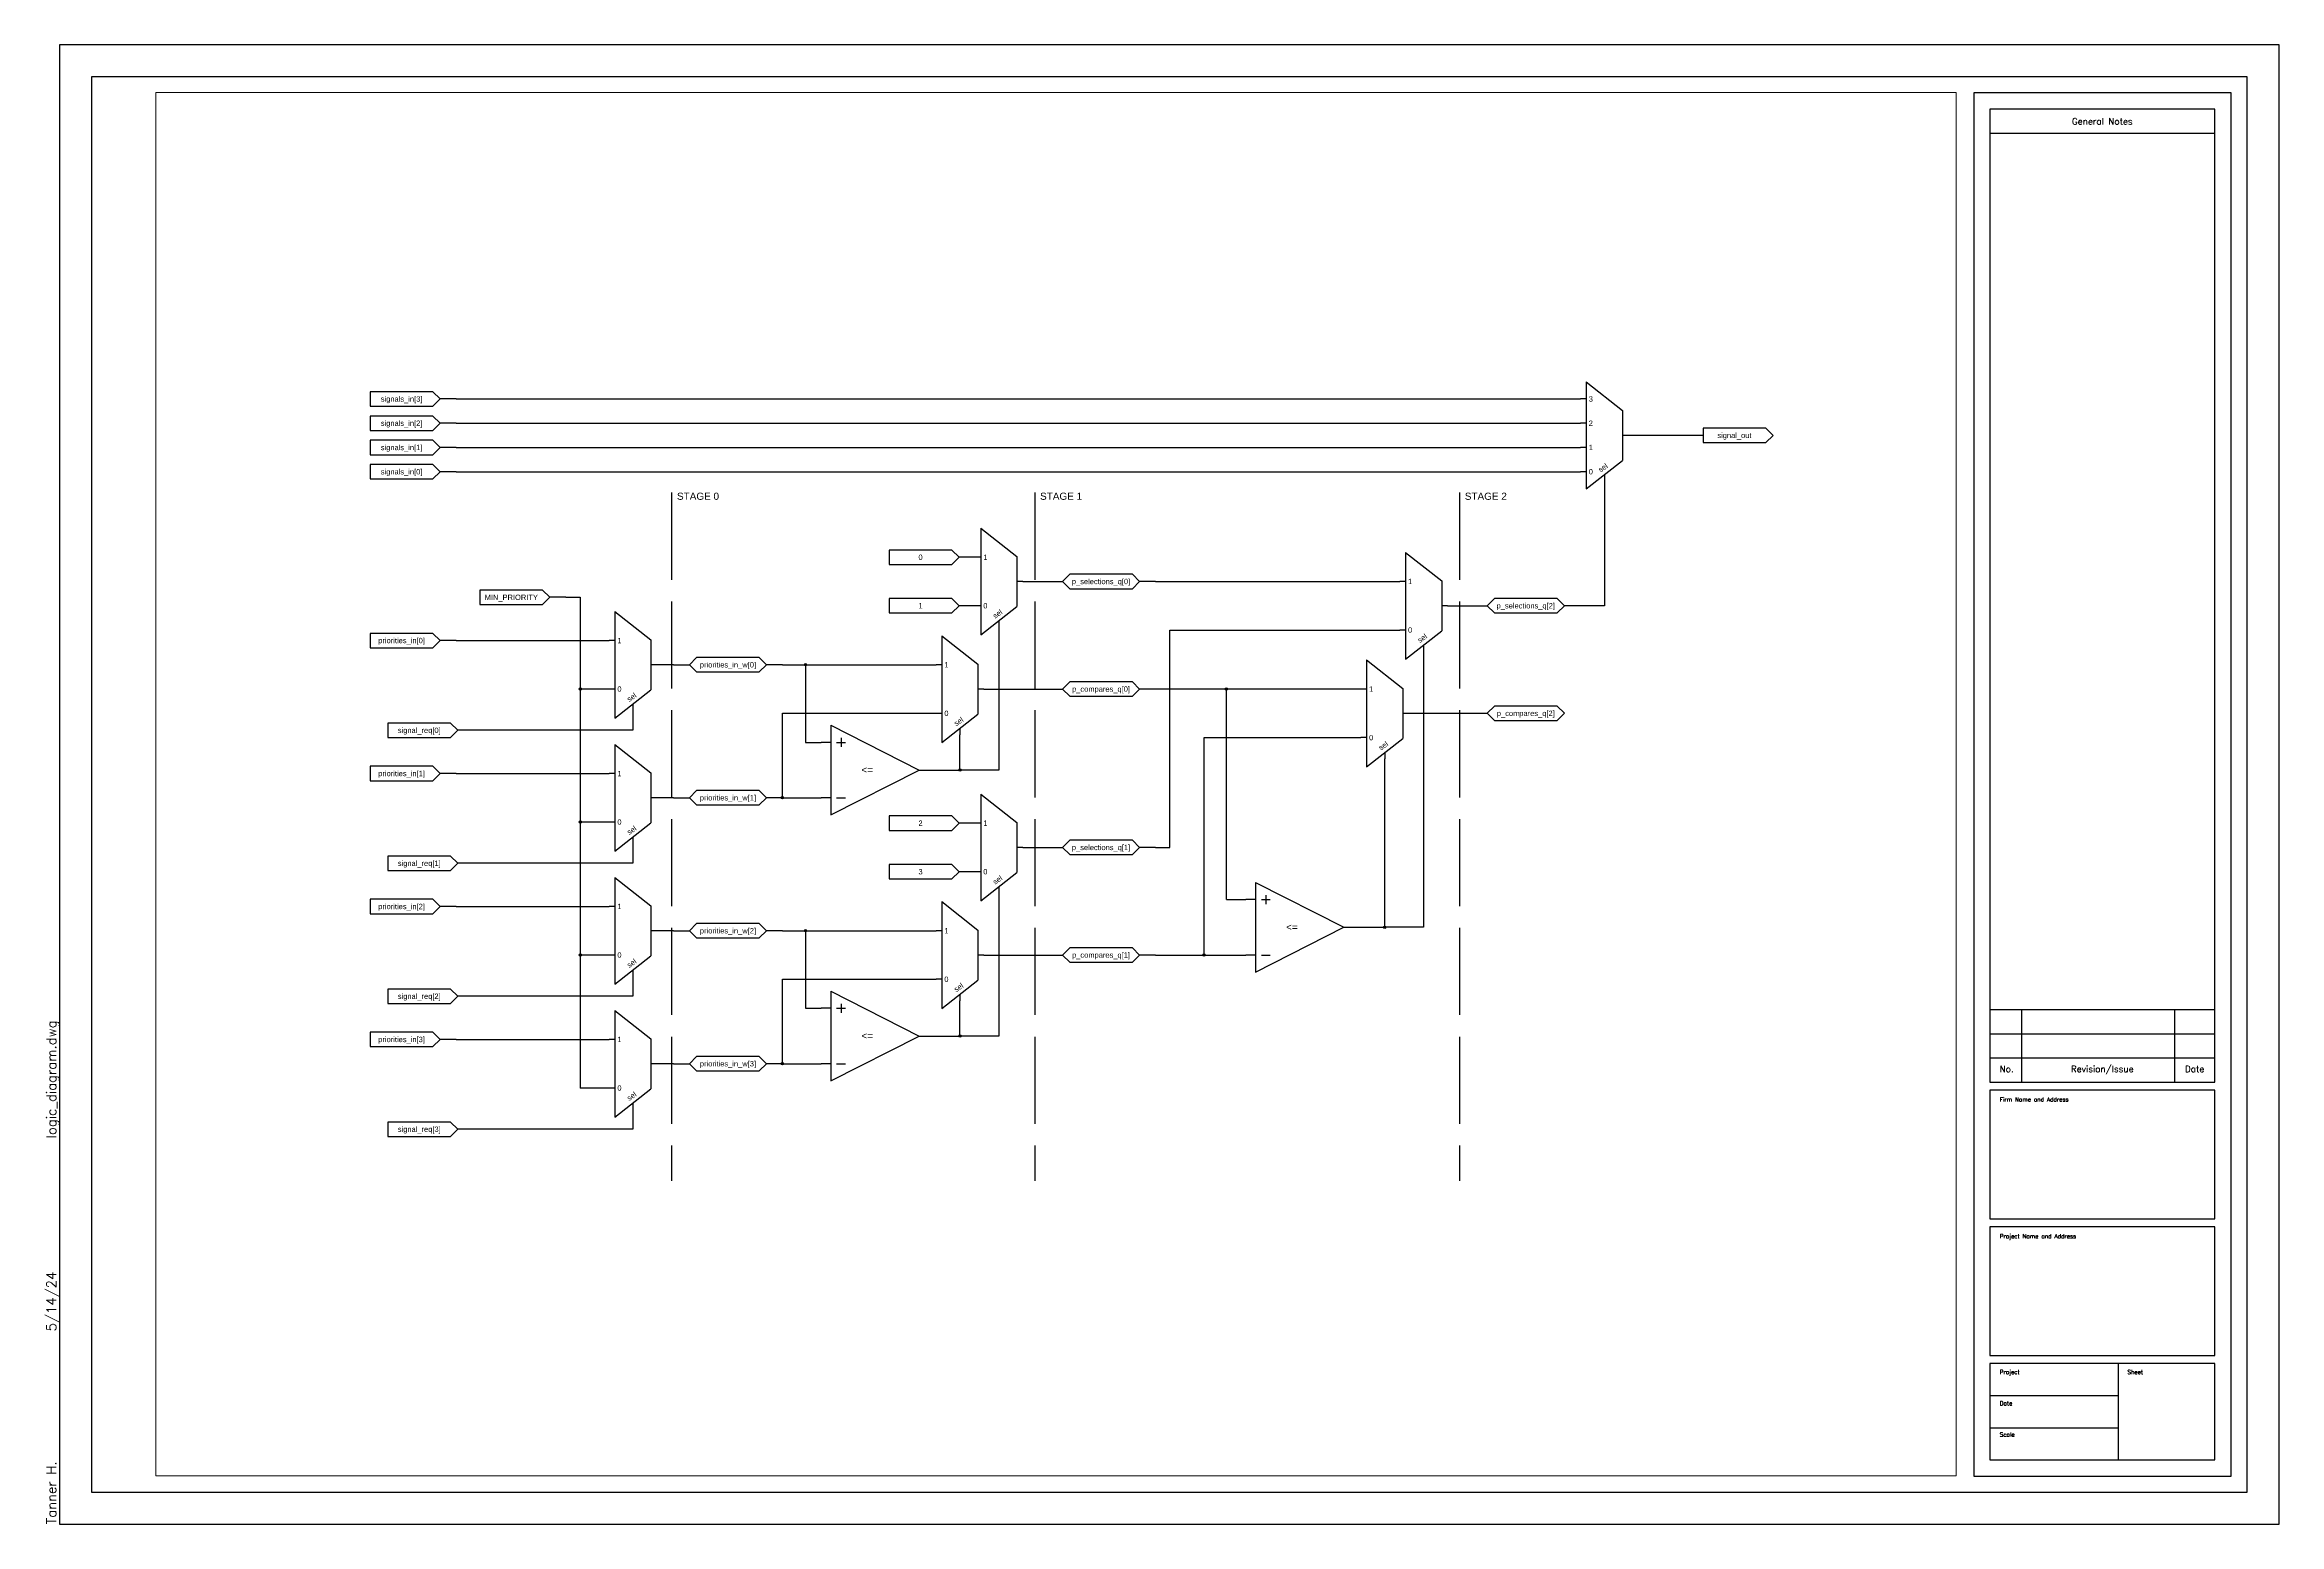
# Paper-space layout 'D-Size Layout' of a CAD drawing. Header units: inches. Extents: x -0.2 to 34.5, y 0 to 23.
# The model-space entities are those that its viewports show. They can reach past a viewport. Long polylines and large blocks are cut down to what shows.
import ezdxf
from ezdxf.enums import TextEntityAlignment as Align

# ---------------------------------------------------------------- set-up
doc = ezdxf.new("R2010")
doc.units = ezdxf.units.IN
doc.header["$LTSCALE"] = 0.05
doc.header["$MEASUREMENT"] = 0
doc.linetypes.add('ACAD_ISO02W100', pattern=[15, 12, -3])
doc.linetypes.add('DASHED', pattern=[0.75, 0.5, -0.25])
for name, color, linetype in [('1', 7, 'DASHED'), ('Title Block', 7, 'Continuous'), ('Viewport', 5, 'Continuous')]:
    doc.layers.add(name, color=color, linetype=linetype)
doc.styles.add('Roman', font='romans')
doc.styles.get("Standard").update_dxf_attribs({"font": 'arial.ttf'})

# ---------------------------------------------------------------- blocks, each defined once
blk = doc.blocks.new('Architectural Title Block')
for p, q in [((34.5, 23), (0, 23)), ((0, 23), (0, 0)), ((34.5, 0), (34.5, 23)), ((34, 22.5), (0.5, 22.5)), ((0.5, 22.5), (0.5, 0.5)), ((33.75, 22.25), (29.75, 22.25)), ((29.75, 22.25), (29.75, 0.75)), ((33.75, 0.75), (33.75, 22.25)), ((34, 0.5), (34, 22.5)), ((33.5, 22), (30, 22)), ((30, 22), (30, 6.875)), ((33.5, 6.875), (33.5, 22)), ((30, 21.625), (33.5, 21.625)), ((30, 8), (33.5, 8)), ((30.5, 6.875), (30.5, 8)), ((32.875, 6.875), (32.875, 8)), ((30, 7.625), (33.5, 7.625)), ((30, 7.25), (33.5, 7.25)), ((30, 6.875), (33.5, 6.875)), ((33.5, 6.75), (30, 6.75)), ((30, 6.75), (30, 4.75)), ((33.5, 4.75), (33.5, 6.75)), ((30, 4.75), (33.5, 4.75)), ((33.5, 4.625), (30, 4.625)), ((30, 4.625), (30, 2.625)), ((33.5, 2.625), (33.5, 4.625)), ((30, 2.625), (33.5, 2.625)), ((33.5, 2.5), (30, 2.5)), ((30, 2.5), (30, 1)), ((32, 1), (32, 2.5)), ((33.5, 1), (33.5, 2.5)), ((30, 2), (32, 2)), ((30, 1.5), (32, 1.5)), ((29.75, 0.75), (33.75, 0.75)), ((30, 1), (33.5, 1)), ((0.5, 0.5), (34, 0.5)), ((0, 0), (34.5, 0))]:
    blk.add_line(p, q)
at = {"style": 'Roman'}
for s, p in [('General Notes', (31.7483, 21.8078)), ('No.', (30.2636, 7.0784)), ('Revision/Issue', (31.7483, 7.0784)), ('Date', (33.1838, 7.0784))]:
    blk.add_text(s, height=0.1, dxfattribs=at).set_placement(p, align=Align.MIDDLE_CENTER)
for s, p in [('Firm Name and Address', (30.1554, 6.5711)), ('Project Name and Address', (30.1554, 4.4461)), ('Project', (30.1554, 2.3346)), ('Sheet', (32.1399, 2.3346)), ('Date', (30.1554, 1.8489)), ('Scale', (30.1554, 1.3632))]:
    blk.add_text(s, height=0.065, dxfattribs=at).set_placement(p)
at = {"color": 0, "style": 'Roman', "flags": 8}
for tag, p in [('FNAME', (-0.05, 6)), ('REVDATE', (-0.05, 3)), ('USER', (-0.05, 0))]:
    blk.add_attdef(tag, p, '', height=0.15, rotation=90, dxfattribs=at)
blk = doc.blocks.new('INPUT_S')
for p, q in [((-0.809, 0.252), (-3.007, 0.252)), ((-3.007, 0.252), (-3.007, -0.252)), ((-0.556, 0), (-0.809, 0.252)), ((-0.556, 0), (-0.809, -0.252)), ((0, 0), (-0.556, 0)), ((-3.007, -0.252), (-0.809, -0.252))]:
    blk.add_line(p, q)
blk.add_attdef('INPUT', text='', height=0.188).set_placement((-1.908, 0), align=Align.MIDDLE_CENTER)
blk = doc.blocks.new('*U28')
for p, q in [((-0.632, 1.859), (-0.632, -1.884)), ((-0.632, 1.859), (0.632, 0.864)), ((-0.632, 0.838), (-0.838, 0.838)), ((0.632, 0.864), (0.632, -0.889)), ((0.838, -0.013), (0.632, -0.013)), ((-0.632, -0.864), (-0.838, -0.864)), ((-0.632, -1.884), (0.632, -0.889)), ((0, -1.387), (0, -1.613))]:
    blk.add_line(p, q)
at = {"char_height": 0.1875, "attachment_point": 4}
for s, width, insert in [('\\pxql;1', 0.26501, (-0.547, 0.838)), ('\\pxql;0', 0.28918, (-0.547, -0.864))]:
    blk.add_mtext_dynamic_manual_height_columns(s, width=width, gutter_width=0.625, heights=[0], dxfattribs=dict(at, insert=insert))
at = {"insert": (-0.185, -1.246), "char_height": 0.1875, "attachment_point": 4, "rotation": 34.36951}
blk.add_mtext_dynamic_manual_height_columns('\\pxql;sel', width=0.28918, gutter_width=0.625, heights=[0], dxfattribs=at)
blk = doc.blocks.new('Connection point')
h = blk.add_hatch(color=256)
edge = h.paths.add_edge_path()
edge.add_arc((0, 0), 0.0403, 0, 360)
blk.add_circle((0, 0), 0.0403)
blk = doc.blocks.new('LOGIC_ELEMENT_S')
for p, q in [((-3.816, 0), (-3.259, 0)), ((-3.259, 0), (-3.007, 0.252)), ((-3.259, 0), (-3.007, -0.252)), ((-0.809, 0.252), (-3.007, 0.252)), ((-0.556, 0), (-0.809, 0.252)), ((-0.556, 0), (-0.809, -0.252)), ((0, 0), (-0.556, 0)), ((-3.007, -0.252), (-0.809, -0.252))]:
    blk.add_line(p, q)
blk.add_attdef('INPUT', text='', height=0.188).set_placement((-1.908, 0), align=Align.MIDDLE_CENTER)
blk = doc.blocks.new('COMPARATOR_S')
for p, q in [((-1.549, 1.571), (-1.549, -1.571)), ((-1.549, 1.571), (1.549, 0)), ((-1.549, 0.972), (-1.892, 0.972)), ((-1.348, 0.972), (-1.035, 0.972)), ((-1.191, 1.128), (-1.191, 0.816)), ((-1.549, -1.571), (1.549, 0)), ((-1.549, -0.972), (-1.892, -0.972)), ((-1.348, -0.972), (-1.035, -0.972))]:
    blk.add_line(p, q)
blk.add_attdef('OPERATOR', text='', height=0.25).set_placement((-0.274, 0.009), align=Align.MIDDLE_CENTER)
blk = doc.blocks.new('*U18')
for p, q in [((-3.816, 0), (-3.259, 0)), ((-3.259, 0), (-3.007, 0.252)), ((-3.259, 0), (-3.007, -0.252)), ((-0.809, 0.252), (-3.007, 0.252)), ((-0.556, 0), (-0.809, 0.252)), ((-0.556, 0), (-0.809, -0.252)), ((-3.007, -0.252), (-0.809, -0.252))]:
    blk.add_line(p, q)
blk.add_attdef('INPUT', text='', height=0.188).set_placement((-1.908, 0), align=Align.MIDDLE_CENTER)
blk = doc.blocks.new('*U27')
for p, q in [((-0.632, 1.859), (-0.632, -1.884)), ((-0.632, 1.859), (0.632, 0.864)), ((-0.632, 1.263), (-0.838, 1.263)), ((0.632, 0.864), (0.632, -0.889)), ((-0.632, 0.413), (-0.838, 0.413)), ((-0.632, -0.438), (-0.838, -0.438)), ((0.838, -0.013), (0.632, -0.013)), ((-0.632, -1.289), (-0.838, -1.289)), ((-0.632, -1.884), (0.632, -0.889)), ((0, -1.387), (0, -1.613))]:
    blk.add_line(p, q)
at = {"char_height": 0.1875, "attachment_point": 4}
for s, width, insert in [('\\pxql;3', 0.26501, (-0.547, 1.263)), ('\\pxql;2', 0.26501, (-0.547, 0.413)), ('\\pxql;1', 0.28918, (-0.547, -0.438)), ('\\pxql;0', 0.28918, (-0.547, -1.289))]:
    blk.add_mtext_dynamic_manual_height_columns(s, width=width, gutter_width=0.625, heights=[0], dxfattribs=dict(at, insert=insert))
at = {"insert": (-0.185, -1.246), "char_height": 0.1875, "attachment_point": 4, "rotation": 34.36951}
blk.add_mtext_dynamic_manual_height_columns('\\pxql;sel', width=0.28918, gutter_width=0.625, heights=[0], dxfattribs=at)
blk = doc.blocks.new('*U17')
for p, q in [((-3.007, 0), (-3.563, 0)), ((-0.809, 0.252), (-3.007, 0.252)), ((-3.007, 0.252), (-3.007, -0.252)), ((-0.556, 0), (-0.809, 0.252)), ((-0.556, 0), (-0.809, -0.252)), ((-3.007, -0.252), (-0.809, -0.252))]:
    blk.add_line(p, q)
blk.add_attdef('INPUT', text='', height=0.188).set_placement((-1.908, 0), align=Align.MIDDLE_CENTER)

msp = doc.modelspace()

# ---------------------------------------------------------------- linework, layer by layer
for p, q in [((250.991, 513.184), (290.403, 513.184)), ((250.991, 512.334), (290.403, 512.334)), ((250.991, 511.483), (290.403, 511.483)), ((294.146, 511.908), (292.08, 511.908)), ((250.991, 510.632), (290.403, 510.632)), ((291.241, 510.308), (291.241, 505.934)), ((270.858, 506.785), (271.691, 506.785)), ((275.507, 506.785), (284.069, 506.785)), ((254.836, 506.23), (255.344, 506.23)), ((255.344, 506.23), (255.344, 489.027)), ((285.746, 505.934), (286.579, 505.934)), ((291.241, 505.934), (290.395, 505.934)), ((250.991, 504.715), (256.354, 504.715)), ((270.02, 505.185), (270.02, 500.174)), ((276.005, 497.461), (276.005, 505.083)), ((276.005, 505.083), (284.069, 505.083)), ((258.615, 503.864), (258.031, 503.864)), ((262.43, 503.864), (263.24, 503.864)), ((263.24, 503.864), (263.24, 501.146)), ((263.24, 503.864), (267.816, 503.864)), ((284.907, 504.334), (284.907, 494.661)), ((256.354, 503.013), (255.344, 503.013)), ((269.493, 503.013), (271.691, 503.013)), ((277.992, 503.013), (275.507, 503.013)), ((277.992, 495.633), (277.992, 503.013)), ((282.703, 503.013), (277.992, 503.013)), ((257.193, 502.264), (257.193, 501.568)), ((262.43, 499.202), (262.43, 502.163)), ((262.43, 502.163), (267.816, 502.163)), ((284.38, 502.163), (286.579, 502.163)), ((257.193, 501.568), (251.609, 501.568)), ((268.654, 500.174), (268.654, 501.413)), ((277.213, 493.689), (277.213, 501.312)), ((277.213, 501.312), (282.703, 501.312)), ((263.24, 501.146), (263.787, 501.146)), ((283.542, 494.661), (283.542, 500.562)), ((250.991, 500.053), (256.354, 500.053)), ((267.228, 500.174), (268.654, 500.174)), ((270.02, 500.174), (268.654, 500.174)), ((258.615, 499.202), (258.031, 499.202)), ((262.43, 499.202), (263.787, 499.202)), ((256.354, 498.351), (255.344, 498.351)), ((257.193, 497.602), (257.193, 496.906)), ((270.858, 497.461), (271.691, 497.461)), ((275.507, 497.461), (276.005, 497.461)), ((257.193, 496.906), (251.609, 496.906)), ((270.02, 495.86), (270.02, 490.85)), ((250.991, 495.391), (256.354, 495.391)), ((277.992, 495.633), (278.674, 495.633)), ((258.615, 494.54), (258.031, 494.54)), ((262.43, 494.54), (263.24, 494.54)), ((263.24, 494.54), (263.24, 491.822)), ((263.24, 494.54), (267.816, 494.54)), ((282.115, 494.661), (283.542, 494.661)), ((284.907, 494.661), (283.542, 494.661)), ((256.354, 493.689), (255.344, 493.689)), ((269.493, 493.689), (271.691, 493.689)), ((275.507, 493.689), (277.656, 493.689)), ((277.656, 493.689), (277.656, 493.689)), ((277.656, 493.689), (278.674, 493.689)), ((257.193, 492.939), (257.193, 492.244)), ((262.43, 489.878), (262.43, 492.838)), ((262.43, 492.838), (267.816, 492.838)), ((257.193, 492.244), (251.609, 492.244)), ((268.654, 490.85), (268.654, 492.089)), ((263.24, 491.822), (263.787, 491.822)), ((250.991, 490.729), (256.354, 490.729)), ((267.228, 490.85), (268.654, 490.85)), ((270.02, 490.85), (268.654, 490.85)), ((258.615, 489.878), (258.031, 489.878)), ((262.43, 489.878), (263.787, 489.878)), ((256.354, 489.027), (255.344, 489.027)), ((257.193, 488.277), (257.193, 487.582)), ((257.193, 487.582), (251.609, 487.582))]:
    msp.add_line(p, q)
at = {"layer": '1', "linetype": 'ACAD_ISO02W100'}
for p, q in [((258.549, 509.899), (258.549, 485.773)), ((271.275, 509.899), (271.275, 485.773)), ((286.162, 509.899), (286.162, 485.773))]:
    msp.add_line(p, q, dxfattribs=at)

# ---------------------------------------------------------------- block references
for name, p, values in [('INPUT_S', (250.991, 513.184), {'INPUT': 'signals_in[3]'}), ('INPUT_S', (250.991, 512.334), {'INPUT': 'signals_in[2]'}), ('INPUT_S', (250.991, 511.483), {'INPUT': 'signals_in[1]'}), ('*U17', (297.709, 511.908), {'INPUT': 'signal_out'}), ('INPUT_S', (250.991, 510.632), {'INPUT': 'signals_in[0]'}), ('INPUT_S', (269.181, 507.636), {'INPUT': '0'}), ('LOGIC_ELEMENT_S', (275.507, 506.785), {'INPUT': 'p_selections_q[0]'}), ('INPUT_S', (254.836, 506.23), {'INPUT': 'MIN_PRIORITY'}), ('INPUT_S', (269.181, 505.934), {'INPUT': '1'}), ('LOGIC_ELEMENT_S', (290.395, 505.934), {'INPUT': 'p_selections_q[2]'}), ('INPUT_S', (250.991, 504.715), {'INPUT': 'priorities_in[0]'}), ('LOGIC_ELEMENT_S', (262.43, 503.864), {'INPUT': 'priorities_in_w[0]'}), ('LOGIC_ELEMENT_S', (275.507, 503.013), {'INPUT': 'p_compares_q[0]'}), ('*U18', (290.395, 502.163), {'INPUT': 'p_compares_q[2]'}), ('INPUT_S', (251.609, 501.568), {'INPUT': 'signal_req[0]'}), ('COMPARATOR_S', (265.679, 500.174), {'OPERATOR': '<='}), ('INPUT_S', (250.991, 500.053), {'INPUT': 'priorities_in[1]'}), ('LOGIC_ELEMENT_S', (262.43, 499.202), {'INPUT': 'priorities_in_w[1]'}), ('INPUT_S', (269.181, 498.312), {'INPUT': '2'}), ('LOGIC_ELEMENT_S', (275.507, 497.461), {'INPUT': 'p_selections_q[1]'}), ('INPUT_S', (251.609, 496.906), {'INPUT': 'signal_req[1]'}), ('INPUT_S', (269.181, 496.61), {'INPUT': '3'}), ('COMPARATOR_S', (280.566, 494.661), {'OPERATOR': '<='}), ('INPUT_S', (250.991, 495.391), {'INPUT': 'priorities_in[2]'}), ('LOGIC_ELEMENT_S', (262.43, 494.54), {'INPUT': 'priorities_in_w[2]'}), ('LOGIC_ELEMENT_S', (275.507, 493.689), {'INPUT': 'p_compares_q[1]'}), ('INPUT_S', (251.609, 492.244), {'INPUT': 'signal_req[2]'}), ('COMPARATOR_S', (265.679, 490.85), {'OPERATOR': '<='}), ('INPUT_S', (250.991, 490.729), {'INPUT': 'priorities_in[3]'}), ('LOGIC_ELEMENT_S', (262.43, 489.878), {'INPUT': 'priorities_in_w[3]'}), ('INPUT_S', (251.609, 487.582), {'INPUT': 'signal_req[3]'})]:
    msp.add_blockref(name, p).add_auto_attribs(values)
for name, p in [('*U27', (291.241, 511.921)), ('*U28', (270.02, 506.798)), ('*U28', (284.907, 505.947)), ('*U28', (257.193, 503.877)), ('*U28', (268.654, 503.026)), ('Connection point', (263.24, 503.864)), ('*U28', (283.542, 502.175)), ('Connection point', (255.344, 503.013)), ('Connection point', (277.992, 503.013)), ('*U28', (257.193, 499.215)), ('Connection point', (268.654, 500.174)), ('Connection point', (262.43, 499.202)), ('*U28', (270.02, 497.474)), ('Connection point', (255.344, 498.351)), ('*U28', (257.193, 494.553)), ('*U28', (268.654, 493.702)), ('Connection point', (263.24, 494.54)), ('Connection point', (283.542, 494.661)), ('Connection point', (255.344, 493.689)), ('Connection point', (277.213, 493.689)), ('*U28', (257.193, 489.891)), ('Connection point', (268.654, 490.85)), ('Connection point', (262.43, 489.878))]:
    msp.add_blockref(name, p)

# ---------------------------------------------------------------- texts
at = {"layer": '1', "linetype": 'DASHED', "char_height": 0.25, "attachment_point": 1}
for s, insert in [('STAGE 0', (258.736, 509.899)), ('STAGE 1', (271.462, 509.899)), ('STAGE 2', (286.349, 509.899))]:
    msp.add_mtext_dynamic_manual_height_columns(s, width=2.667, gutter_width=1.25, heights=[0], dxfattribs=dict(at, insert=insert))

psp = doc.layouts.new('D-Size Layout')

# ---------------------------------------------------------------- block references
at = {"layer": 'Title Block'}
ref = psp.add_blockref('Architectural Title Block', (0, 0), dxfattribs=at)
ref.add_attrib('FNAME', 'logic_diagram.dwg', (-0.05, 6), dxfattribs={"layer": '0', "color": 0, "height": 0.15, "rotation": 90, "style": 'Roman'})
ref.add_attrib('USER', 'Tanner H.', (-0.05, 0), dxfattribs={"layer": '0', "color": 0, "height": 0.15, "rotation": 90, "style": 'Roman'})
ref.add_attrib('REVDATE', '5/14/24', (-0.05, 3), dxfattribs={"layer": '0', "color": 0, "height": 0.15, "rotation": 90, "style": 'Roman'})

# ---------------------------------------------------------------- viewports
at = {"layer": 'Viewport', "view_target_point": (605.967, 465.994)}
psp.add_viewport(center=(15.488, 11.505), size=(27.976, 21.4991), view_center_point=(-333.947, 33.685), view_height=48.48862, dxfattribs=at)

doc.saveas('drawing.dxf')
